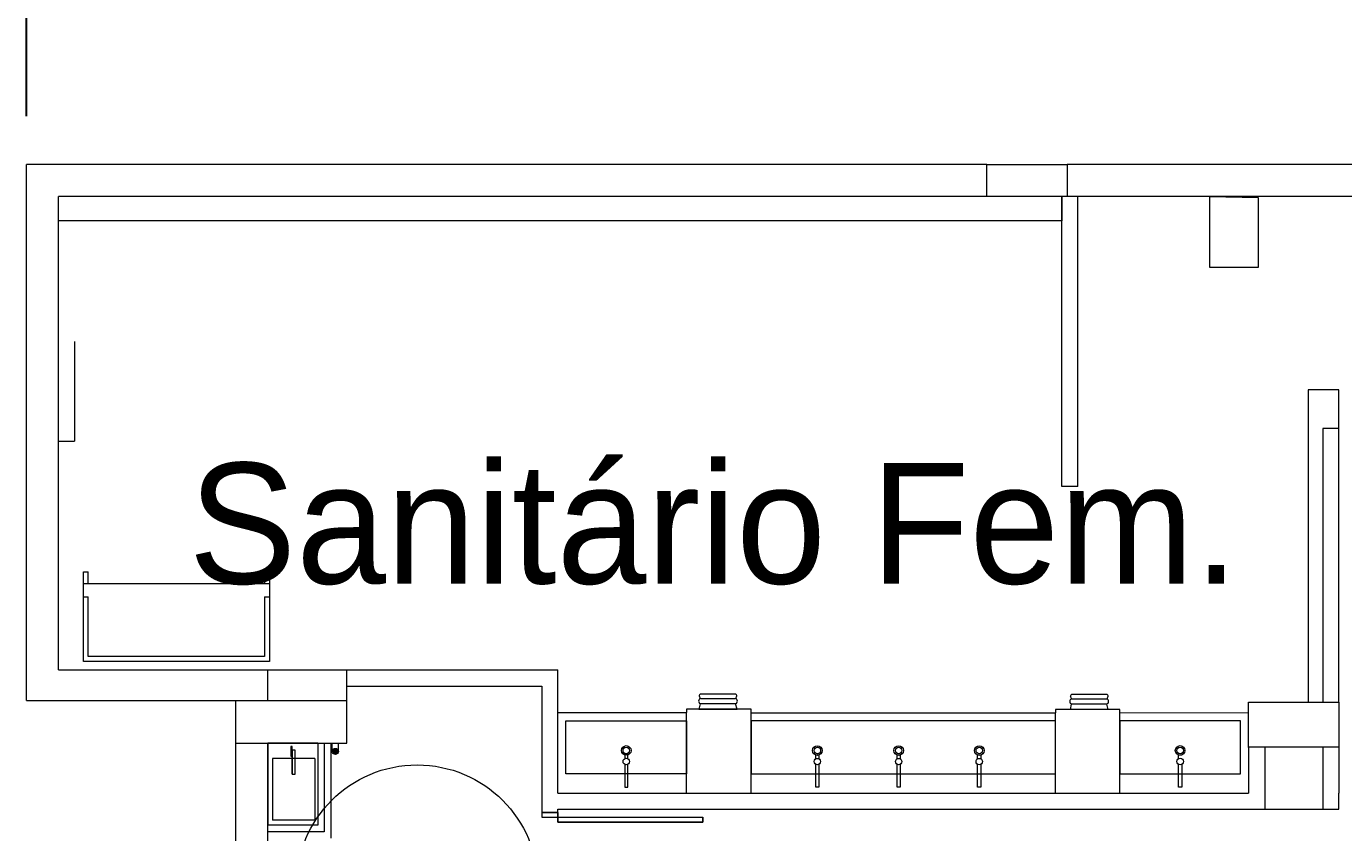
# Model space of a CAD drawing. Header units: metres. Extents: x 2855 to 2963, y 1748 to 1790.
# Drawn here: x 2855.06 to 2863.24, y 1763.73 to 1768.74 of the extents above; entities that cross this region are included whole.
import ezdxf

# ---------------------------------------------------------------- set-up
doc = ezdxf.new("R2010")
doc.units = ezdxf.units.M
doc.layers.add('PAREDES', color=7, linetype='Continuous')
doc.layers.add('VAGAS', color=253, linetype='Continuous')
doc.styles.add('PADRAO MK', font='')
doc.styles.add('ROMANS', font='romans', dxfattribs={"height": 0.16})
doc.styles.get("Standard").update_dxf_attribs({"font": 'arial.ttf'})
doc.styles.get('PADRAO MK').set_extended_font_data('AvantGarde Bk BT')
doc.dimstyles.new('Cota', dxfattribs={"dimtxt": 0.07, "dimasz": 0.08, "dimexe": 0.04, "dimexo": 0.04, "dimgap": 0.02, "dimtad": 1, "dimtxsty": 'Standard', "dimcen": 2.5, "dimclrd": 252, "dimclre": 252, "dimadec": 0, "dimazin": 0, "dimtfac": 1, "dimtmove": 0, "dimatfit": 3, "dimfxl": 1, "dimarcsym": 0})

# ---------------------------------------------------------------- blocks, each defined once
blk = doc.blocks.new('*D8')
at = {"layer": 'DEFPOINTS', "color": 0, "transparency": 16777216}
for p in [(2958.209307909177, 1788.223318849162), (2958.209307909177, 1768.144362688586), (2855.060450142468, 1767.878966906133)]:
    blk.add_point(p, dxfattribs=at)
at = {"layer": 'VAGAS', "color": 1, "lineweight": -2, "transparency": 16777216}
for p, q in [((2855.060450142468, 1768.178966906132), (2855.060450142468, 1788.723318849162)), ((2958.209307909177, 1768.444362688586), (2958.209307909177, 1788.723318849162)), ((2855.410450142468, 1788.223318849162), (2957.859307909177, 1788.223318849162))]:
    blk.add_line(p, q, dxfattribs=at)
at = {"layer": 'VAGAS', "color": 1, "transparency": 16777216}
for points in [[(2855.410450142468, 1788.281652182495), (2855.410450142468, 1788.164985515829), (2855.060450142468, 1788.223318849162)], [(2957.859307909177, 1788.281652182495), (2957.859307909177, 1788.164985515829), (2958.209307909177, 1788.223318849162)]]:
    blk.add_solid(points, dxfattribs=at)
at = {"layer": 'VAGAS', "color": 7, "transparency": 16777216, "insert": (2906.634879025823, 1789.037604563448), "char_height": 0.16, "attachment_point": 5, "style": 'ROMANS'}
blk.add_mtext('{\\H7.5x;103,15}', dxfattribs=at)
blk = doc.blocks.new('_ArchTick')
at = {"color": 0, "linetype": 'ByBlock', "const_width": 0.15}
blk.add_lwpolyline([(-0.5, -0.5), (0.5, 0.5)], dxfattribs=at)
blk = doc.blocks.new('*D9')
at = {"layer": 'DEFPOINTS', "color": 0, "transparency": 16777216}
for p in [(2909.485088355415, 1784.081413264141), (2863.220450142469, 1751.228966906133), (2962.676485770521, 1751.228966906133)]:
    blk.add_point(p, dxfattribs=at)
at = {"layer": 'VAGAS', "color": 1, "lineweight": -2, "transparency": 16777216}
for p, q in [((2909.785088355415, 1784.081413264141), (2963.176485770521, 1784.081413264141)), ((2962.676485770521, 1783.731413264141), (2962.676485770521, 1751.578966906133)), ((2863.52045014247, 1751.228966906133), (2963.176485770521, 1751.228966906133))]:
    blk.add_line(p, q, dxfattribs=at)
at = {"layer": 'VAGAS', "color": 1, "transparency": 16777216}
for points in [[(2962.618152437188, 1783.731413264141), (2962.734819103855, 1783.731413264141), (2962.676485770521, 1784.081413264141)], [(2962.618152437188, 1751.578966906133), (2962.734819103855, 1751.578966906133), (2962.676485770521, 1751.228966906133)]]:
    blk.add_solid(points, dxfattribs=at)
at = {"layer": 'VAGAS', "color": 7, "transparency": 16777216, "insert": (2961.862200056235, 1767.655190085136), "char_height": 0.16, "attachment_point": 5, "rotation": 90, "style": 'ROMANS'}
blk.add_mtext('{\\H7.5x;32,85}', dxfattribs=at)

msp = doc.modelspace()

# ---------------------------------------------------------------- hatches: boundary and pattern name
at = {"layer": 'PAREDES', "lineweight": 0}
h = msp.add_hatch(color=253, dxfattribs=at)
edge = h.paths.add_edge_path()
edge.add_arc((2856.979349490171, 1764.233030435387), 0.01889934769793531, 197.9660380345727, 237.1941980401723, ccw=False)
edge.add_line((2856.96137168447, 1764.227200871146), (2856.960749210571, 1764.22968156716))
edge.add_line((2856.960749209293, 1764.229681567108), (2856.960450141847, 1764.233030435441))
edge.add_line((2856.960450142911, 1764.233030435387), (2856.960681949936, 1764.235981412294))
edge.add_line((2856.960681950362, 1764.23598141224), (2856.961371684683, 1764.23885999968))
edge.add_arc((2856.979349490171, 1764.233030435387), 0.01889934769779114, 90, 162.0339619656807, ccw=False)
edge.add_arc((2856.979349490171, 1764.233030435387), 0.01889934769777722, 30.287260657294098, 90, ccw=False)
edge.add_line((2856.99566922294, 1764.242562050121), (2856.997592539005, 1764.237967694142))
edge.add_line((2856.99759253943, 1764.237967694115), (2856.998248838493, 1764.233030435439))
edge.add_line((2856.998248839132, 1764.233030435387), (2856.997592540069, 1764.228093176712))
edge.add_line((2856.99759253943, 1764.228093176766), (2856.995669223365, 1764.223498820787))
edge.add_arc((2856.979349490171, 1764.233030435387), 0.01889934769846034, -54.90983326764268, -30.28726065698089, ccw=False)
edge.add_arc((2856.980117087976, 1764.194530221628), 0.02515152846084497, 66.33141280913495, 115.952951961964)
msp.add_hatch(color=253, dxfattribs=at).paths.add_polyline_path([(2856.969109950425, 1764.217145311669, -0.2199627868662288), (2856.990214060458, 1764.217566074577, -0.1543174922274089), (2856.979349490171, 1764.214131087703, -0.1441280429517514)])

# ---------------------------------------------------------------- linework, layer by layer
at = {"layer": 'PAREDES', "color": 253, "lineweight": 0}
for p, q in [((2855.060450142468, 1764.548966906132), (2855.060450142468, 1767.878966906133)), ((2861.024292989289, 1767.878966906133), (2855.060450142468, 1767.878966906133)), ((2855.060450142468, 1764.548966906132), (2855.060450142468, 1767.878966906133)), ((2861.024292989289, 1767.678966906132), (2861.024292989289, 1767.878966906133)), ((2861.024292989289, 1767.878966906133), (2861.524292989289, 1767.878966906133)), ((2869.47429298929, 1767.878966906133), (2861.524292989289, 1767.878966906133)), ((2861.524292989289, 1767.878966906133), (2861.524292989289, 1767.678966906132)), ((2861.52429298929, 1767.878966906133), (2861.52429298929, 1767.678966906132)), ((2855.260450142468, 1764.738966906132), (2855.260450142468, 1767.678966906132)), ((2861.024292989289, 1767.678966906132), (2855.260450142468, 1767.678966906132)), ((2855.260450142468, 1764.738966906132), (2855.260450142468, 1767.678966906132)), ((2861.02429298929, 1767.678966906132), (2855.260450142468, 1767.678966906132)), ((2861.524292989289, 1767.678966906132), (2861.024292989289, 1767.678966906132)), ((2861.49045014193, 1765.879194167713), (2861.49045014193, 1767.678966906132)), ((2861.49045014193, 1767.678966906132), (2861.49045014193, 1767.528966906132)), ((2866.370408776485, 1767.678966906132), (2861.524292989289, 1767.678966906132)), ((2861.59045014193, 1765.879194167713), (2861.59045014193, 1767.67896690614)), ((2862.410450142468, 1767.678966906132), (2862.710531317292, 1767.673561691309)), ((2862.410450142468, 1767.238966906132), (2862.410450142468, 1767.678966906132)), ((2862.710531317292, 1767.673561691309), (2862.710531317292, 1767.238966906132)), ((2861.49045014193, 1767.528966906132), (2855.260450142468, 1767.528966906132)), ((2862.710531317292, 1767.238966906132), (2862.410450142468, 1767.238966906132)), ((2855.360450142468, 1766.779194167706), (2855.360450142468, 1766.159194167706)), ((2863.020450142468, 1766.47913433589), (2863.020450142468, 1764.538966906132)), ((2863.210455291744, 1766.47913433589), (2863.020450142468, 1766.47913433589)), ((2863.210455291744, 1764.538966906132), (2863.210455291744, 1766.47913433589)), ((2863.110450142468, 1766.23913433589), (2863.110450142468, 1764.538966906132)), ((2863.210455291745, 1766.23913433589), (2863.110450142468, 1766.23913433589)), ((2855.260450142468, 1766.159194167706), (2855.360450142468, 1766.159194167706)), ((2861.590450142468, 1765.879194167713), (2861.490450142468, 1765.879194167713)), ((2861.590450142468, 1765.879194167713), (2861.490450142468, 1765.879194167713)), ((2855.415179061036, 1764.792057099773), (2855.415179061036, 1765.348712965852)), ((2855.415179061036, 1765.348712965852), (2855.445179061036, 1765.348712965852)), ((2855.418791397361, 1765.348712965852), (2855.445179061036, 1765.348712965852)), ((2855.445179061036, 1765.276419845013), (2855.445179061036, 1765.348712965852)), ((2856.539814327107, 1765.348712965852), (2856.569814327107, 1765.348712965852)), ((2856.539814327107, 1765.348712965852), (2856.569814327107, 1765.348712965852)), ((2856.539814327107, 1765.348712965852), (2856.539814327107, 1765.276419845013)), ((2856.569814327107, 1765.348712965852), (2856.569814327107, 1764.792057099773)), ((2855.415179061036, 1765.276419845013), (2856.569814327107, 1765.276419845013)), ((2855.418791397361, 1765.193283005558), (2855.445179061036, 1765.193283005558)), ((2855.445179061036, 1764.822057099773), (2855.445179061036, 1765.193283005558)), ((2856.539814327107, 1765.193283005558), (2856.539814327106, 1764.822057099773)), ((2856.539814327107, 1765.193283005558), (2856.569814327107, 1765.193283005558)), ((2856.569814327107, 1764.792057099773), (2855.415179061036, 1764.792057099773)), ((2856.539814327106, 1764.822057099773), (2855.445179061036, 1764.822057099773)), ((2855.260450142468, 1764.738966906132), (2857.050450142468, 1764.738966906132)), ((2856.560450142468, 1764.548966906132), (2856.560450142468, 1764.738966906132)), ((2857.050450142468, 1764.738966906132), (2858.360542183549, 1764.738947206414)), ((2857.050450142468, 1764.283966906132), (2857.050450142468, 1764.738966906132)), ((2858.360496896078, 1763.974013390803), (2858.360542183549, 1764.738947206414)), ((2857.050450142468, 1764.638980422782), (2858.26053392974, 1764.638980422782)), ((2858.26053392974, 1764.638980422782), (2858.260438028884, 1763.853995134094)), ((2855.060450142468, 1764.548966906132), (2857.050450142468, 1764.548966906132)), ((2856.360450142468, 1763.023966906133), (2856.360450142468, 1764.548966906132)), ((2859.243806665589, 1764.529319737529), (2859.236591506053, 1764.495172469135)), ((2859.238233104969, 1764.577186863234), (2859.244569598231, 1764.561923165185)), ((2859.246149038208, 1764.562033789607), (2859.464716492668, 1764.562033789607)), ((2859.464716492668, 1764.529074973379), (2859.246149038208, 1764.529074973379)), ((2859.461306721882, 1764.588848337018), (2859.249558808994, 1764.588848337018)), ((2859.474274024823, 1764.495172469135), (2859.464716492668, 1764.529074973379)), ((2859.466295932645, 1764.561923165185), (2859.472632425907, 1764.577186863233)), ((2861.548698962385, 1764.527282139488), (2861.541483802849, 1764.493134871094)), ((2861.543125401765, 1764.575149265194), (2861.549461895028, 1764.559885567145)), ((2861.551041335005, 1764.559996191566), (2861.769608789464, 1764.559996191566)), ((2861.769608789464, 1764.527037375338), (2861.551041335005, 1764.527037375338)), ((2861.766199018678, 1764.586810738978), (2861.554451105791, 1764.586810738978)), ((2861.779166321619, 1764.493134871094), (2861.769608789464, 1764.527037375338)), ((2861.771188229442, 1764.559885567145), (2861.777524722704, 1764.575149265193)), ((2862.650450142469, 1764.538966906132), (2863.210450142468, 1764.538966906132)), ((2862.650451004915, 1764.256570086077), (2862.650450142469, 1764.538966906132)), ((2863.210450142468, 1764.538966906132), (2863.210450142468, 1764.258966906132)), ((2858.360536341321, 1764.47477889572), (2859.160354393482, 1764.474711246718)), ((2859.160408992485, 1763.974380434571), (2859.160501278502, 1764.474362225447)), ((2859.160501288837, 1764.494398665491), (2859.160501278502, 1764.474362225447)), ((2859.560501288837, 1764.494398665491), (2859.160501288837, 1764.494398665491)), ((2859.236591506053, 1764.495172469135), (2859.474274024823, 1764.495172469135)), ((2859.560409005837, 1763.974416874615), (2859.560501288837, 1764.474398665491)), ((2859.560501288837, 1764.474398665491), (2859.560501288837, 1764.494398665491)), ((2859.560501288837, 1764.473116637685), (2861.450178105818, 1764.473116637685)), ((2861.450232765882, 1763.973116640175), (2861.450325051899, 1764.473098431051)), ((2861.450325062235, 1764.493134871094), (2861.450325051899, 1764.473098431051)), ((2861.850325062234, 1764.493134871094), (2861.450325062235, 1764.493134871094)), ((2861.850232779234, 1763.973153080219), (2861.850325062234, 1764.473134871094)), ((2861.850325001176, 1764.472804063698), (2862.650433218137, 1764.473689886435)), ((2861.850325062234, 1764.473134871094), (2861.850325062234, 1764.493134871094)), ((2858.410519539814, 1764.423184860293), (2859.1604311322, 1764.423184860293)), ((2858.410519539814, 1764.094327689687), (2858.410519539814, 1764.423184860293)), ((2859.1604311322, 1764.423184860293), (2859.1604311322, 1764.094327689687)), ((2861.450313178714, 1764.422772584832), (2859.560455147337, 1764.422998626911)), ((2859.560455147337, 1764.422998626911), (2859.56045700213, 1764.094228699317)), ((2862.600159854841, 1764.423184860293), (2861.850248262455, 1764.423184860293)), ((2861.850248262455, 1764.423184860293), (2861.850248262455, 1764.094327689687)), ((2862.600159854841, 1764.094327689687), (2862.600159854841, 1764.423184860293)), ((2856.360450142468, 1764.283966906132), (2857.050450142468, 1764.283966906132)), ((2856.560450142468, 1763.023966906133), (2856.560450142468, 1764.283966906132)), ((2856.870450142472, 1764.283966906128), (2856.560450142472, 1764.283966906128)), ((2856.560450142472, 1764.283966906128), (2856.560450142472, 1763.773966906128)), ((2856.710314438415, 1764.262577155454), (2856.702868494426, 1764.262577155454)), ((2856.702868494426, 1764.262577155454), (2856.702868494426, 1764.203185888511)), ((2856.710314438415, 1764.203185888511), (2856.710314438415, 1764.262577155454)), ((2856.870450142472, 1764.283966906128), (2856.870450142472, 1763.773966906128)), ((2856.910450142472, 1764.283966906128), (2856.910450142472, 1764.283966906128)), ((2856.910450142472, 1764.283966906128), (2856.910450142472, 1763.733966906128)), ((2856.910450142472, 1764.283966906128), (2856.950450142471, 1764.283966906128)), ((2856.950450142471, 1764.283966906128), (2856.950450142471, 1763.693966906128)), ((2856.960450142472, 1764.233030435387), (2856.960450142472, 1764.283966906128)), ((2856.998248837868, 1764.233030435387), (2856.998248837868, 1764.283966906128)), ((2856.588290821488, 1764.189983568451), (2856.588290821488, 1763.805813703266)), ((2856.852338055343, 1764.189983568451), (2856.588290821488, 1764.189983568451)), ((2856.702868494426, 1764.203185888511), (2856.710314438415, 1764.203185888511)), ((2856.710314438415, 1764.091355032753), (2856.710314438415, 1764.241355032753)), ((2856.730314438415, 1764.241355032753), (2856.710314438415, 1764.241355032753)), ((2856.710314438415, 1764.241355032753), (2856.710314438415, 1764.091355032753)), ((2856.730314438415, 1764.091355032753), (2856.730314438415, 1764.241355032753)), ((2856.852338055343, 1764.189983568451), (2856.852338055343, 1763.805813703266)), ((2858.775813329093, 1764.211734942985), (2858.775813329093, 1764.187399579704)), ((2858.795813329092, 1764.211734942985), (2858.775813329093, 1764.211734942985)), ((2858.795813329092, 1764.187399579704), (2858.795813329092, 1764.211734942985)), ((2859.962360314534, 1764.187161708908), (2859.962360314534, 1764.211497072189)), ((2859.962360314534, 1764.211497072189), (2859.982360314534, 1764.211497072189)), ((2859.982360314534, 1764.211497072189), (2859.982360314534, 1764.187161708908)), ((2860.467066409119, 1764.18707450642), (2860.467066409119, 1764.211409869701)), ((2860.467066409119, 1764.211409869701), (2860.48706640912, 1764.211409869701)), ((2860.48706640912, 1764.211409869701), (2860.48706640912, 1764.18707450642)), ((2860.967562161097, 1764.186987303933), (2860.967562161097, 1764.211322667214)), ((2860.967562161097, 1764.211322667214), (2860.987562161097, 1764.211322667214)), ((2860.987562161097, 1764.211322667214), (2860.987562161097, 1764.186987303933)), ((2862.214954996959, 1764.187399579704), (2862.214954996959, 1764.211734942985)), ((2862.214954996959, 1764.211734942985), (2862.234954996959, 1764.211734942985)), ((2863.210450142468, 1764.258966906132), (2862.650450142469, 1764.258966906132)), ((2862.650451004915, 1764.256570086077), (2862.650451004915, 1763.974173266022)), ((2862.750451004916, 1764.258966906132), (2862.750451004916, 1763.873997976449)), ((2863.110450142468, 1764.258966906132), (2863.110444511529, 1763.873997976449)), ((2863.210450142468, 1764.258966906132), (2863.210444511529, 1763.974176826754)), ((2858.775813329093, 1764.152758563552), (2858.775813329093, 1764.011734942984)), ((2858.795813329092, 1764.011734942984), (2858.795813329092, 1764.152758563552)), ((2859.962360314534, 1764.011497072189), (2859.962360314534, 1764.152520692757)), ((2859.982360314534, 1764.152520692757), (2859.982360314534, 1764.011497072189)), ((2860.467066409119, 1764.011409869701), (2860.467066409119, 1764.152433490269)), ((2860.48706640912, 1764.152433490269), (2860.48706640912, 1764.011409869701)), ((2860.967562161097, 1764.011322667214), (2860.967562161097, 1764.152346287781)), ((2860.987562161097, 1764.152346287781), (2860.987562161097, 1764.011322667214)), ((2862.214954996959, 1764.011734942984), (2862.214954996959, 1764.152758563552)), ((2862.234954996959, 1764.152758563552), (2862.234954996959, 1764.011734942984)), ((2856.710314438415, 1764.091355032753), (2856.730314438415, 1764.091355032753)), ((2859.1604311322, 1764.094327689687), (2858.410519539814, 1764.094327689687)), ((2859.56045700213, 1764.094228699317), (2861.450243962434, 1764.093957948305)), ((2861.850248262455, 1764.094327689687), (2862.600159854841, 1764.094327689687)), ((2858.360496896078, 1763.974013390803), (2862.650451004915, 1763.974173266022)), ((2858.775813329093, 1764.011734942984), (2858.795813329092, 1764.011734942984)), ((2859.982360314534, 1764.011497072189), (2859.962360314534, 1764.011497072189)), ((2860.48706640912, 1764.011409869701), (2860.467066409119, 1764.011409869701)), ((2860.987562161097, 1764.011322667214), (2860.967562161097, 1764.011322667214)), ((2862.234954996959, 1764.011734942984), (2862.214954996959, 1764.011734942984)), ((2863.210444023129, 1763.87399804663), (2863.210444511529, 1763.974174584104)), ((2863.210444511529, 1763.974176826754), (2863.210444511529, 1763.974174584104)), ((2858.260438028884, 1763.853995134094), (2858.360438042921, 1763.853995134094)), ((2858.360438626553, 1763.853995134094), (2858.260438612517, 1763.853995134094)), ((2858.260438612517, 1763.853995134094), (2858.260438612517, 1763.823995087305)), ((2858.360470015675, 1763.854011908817), (2858.260470001639, 1763.854011908817)), ((2858.260470001639, 1763.854011908817), (2858.260470001639, 1763.824011862028)), ((2858.360438042921, 1763.853995134094), (2858.360438237929, 1763.873995777732)), ((2858.360438626553, 1763.853995134094), (2858.360438626553, 1763.793995087305)), ((2858.360470015675, 1763.794011862028), (2858.360470015675, 1763.854011908817)), ((2858.360507429146, 1763.873995777395), (2863.210444023002, 1763.873972132041)), ((2862.750451004916, 1763.873997976449), (2863.110444511568, 1763.873999953674)), ((2856.870450142472, 1763.773966906128), (2856.560450142472, 1763.773966906128)), ((2856.852338055343, 1763.805813703266), (2856.588290821488, 1763.805813703266)), ((2858.260438612517, 1763.823995087305), (2859.260438626554, 1763.823995087305)), ((2858.260470001639, 1763.824011862028), (2859.260470015675, 1763.824011862028)), ((2858.360438626553, 1763.793995087305), (2859.260438626554, 1763.793995087305)), ((2859.260470015675, 1763.794011862028), (2858.360470015675, 1763.794011862028)), ((2859.260438626554, 1763.793995087305), (2859.260438612517, 1763.823995087305)), ((2859.260470015675, 1763.824011862028), (2859.260470015675, 1763.794011862028)), ((2856.910450142472, 1763.733966906128), (2856.560450142472, 1763.733966906129))]:
    msp.add_line(p, q, dxfattribs=at)
for centre, radius in [((2858.785530477218, 1764.23875627499), 0.03), ((2859.972643166408, 1764.238518404195), 0.03), ((2860.477349260994, 1764.238431201707), 0.03), ((2860.977845012972, 1764.23834399922), 0.03), ((2862.225237848833, 1764.23875627499), 0.03), ((2856.979349490171, 1764.233030435387), 0.01889934769779801), ((2858.785530477218, 1764.23875627499), 0.02), ((2858.785813329092, 1764.170079071628), 0.02000000000000313), ((2859.972360314534, 1764.169841200832), 0.02000000000000313), ((2859.972643166408, 1764.238518404195), 0.02), ((2860.477066409119, 1764.169753998345), 0.02000000000000313), ((2860.477349260994, 1764.238431201707), 0.02), ((2860.977562161097, 1764.169666795857), 0.02000000000000313), ((2860.977845012972, 1764.23834399922), 0.02), ((2862.224954996959, 1764.170079071628), 0.02000000000000313), ((2862.225237848833, 1764.23875627499), 0.02), ((2857.48715232779, 1763.399270736246), 0.75)]:
    msp.add_circle(centre, radius, dxfattribs=at)
for centre, radius, start, end in [((2859.252467793868, 1764.545554381493), 0.01764929360839056, 110.9784926359241, 249.0215073640759), ((2859.249558808994, 1764.57751779907), 0.01133053794823979, 90, 194.3521784412815), ((2859.461306721882, 1764.57751779907), 0.01133053794823979, 345.6478215623331, 90), ((2859.458397737008, 1764.545554381493), 0.01764929360839056, 290.9784926359241, 69.02150736407589), ((2861.557360090665, 1764.543516783452), 0.01764929360839056, 110.9784926359241, 249.0215073640759), ((2861.554451105791, 1764.57548020103), 0.01133053794823979, 90, 194.3521784412815), ((2861.766199018678, 1764.57548020103), 0.01133053794823979, 345.6478215623331, 90), ((2861.763290033804, 1764.543516783452), 0.01764929360839056, 290.9784926359241, 69.02150736407589)]:
    msp.add_arc(centre, radius, start, end, dxfattribs=at)

# ---------------------------------------------------------------- texts
at = {"layer": 'PAREDES', "color": 253, "lineweight": 0, "style": 'PADRAO MK'}
msp.add_text('Sanitário Fem.', height=0.75, dxfattribs=at).set_placement((2856.067563872743, 1765.275205290408))

# ---------------------------------------------------------------- dimensions: what is measured, and where the dimension line sits
at = {"layer": 'VAGAS', "color": 253}
dim = msp.add_linear_dim(base=(2958.209307909177, 1788.223318849162), p1=(2855.060450142468, 1767.878966906133), p2=(2958.209307909177, 1768.144362688586), text='{\\H7.5x;<>}', dimstyle='Cota', override={"dimtxt": 0.63, "dimasz": 0.35, "dimexe": 0.5, "dimexo": 0.3, "dimgap": 0.1, "dimtxsty": 'ROMANS', "dimblk1": 'ArchTick', "dimblk2": 'ArchTick', "dimclrd": 1, "dimclre": 1, "dimclrt": 7}, dxfattribs=at)
dim.commit()
dim.dimension.update_dxf_attribs({"geometry": '*D8', "text_midpoint": (2906.634879025823, 1789.037604563448)})
dim = msp.add_linear_dim(base=(2962.676485770521, 1751.228966906133), p1=(2909.485088355414, 1784.08141326414), p2=(2863.220450142469, 1751.228966906132), angle=270, text='{\\H7.5x;<>}', dimstyle='Cota', override={"dimtxt": 0.63, "dimasz": 0.35, "dimexe": 0.5, "dimexo": 0.3, "dimgap": 0.1, "dimtxsty": 'ROMANS', "dimblk1": 'ArchTick', "dimblk2": 'ArchTick', "dimclrd": 1, "dimclre": 1, "dimclrt": 7}, dxfattribs=at)
dim.commit()
dim.dimension.update_dxf_attribs({"geometry": '*D9', "text_midpoint": (2961.862200056235, 1767.655190085136)})

doc.saveas('drawing.dxf')
